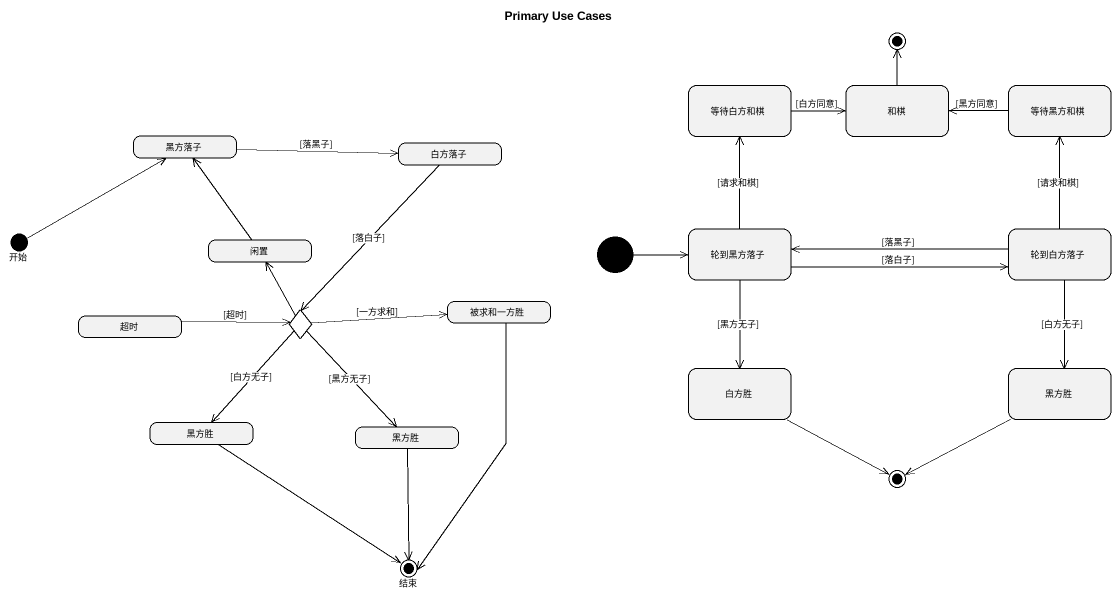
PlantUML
@startuml
title Primary Use Cases
hide empty description
state final1 <<end>>
state 等待白方和棋
state 和棋
state 等待黑方和棋
state 黑方落子
state 白方落子
state 开始 <<start>>
state 轮到黑方落子
state 轮到白方落子
state 闲置
state initial1 <<start>>
state choice1 <<choice>>
state 被求和一方胜
state 超时
state 白方胜
state 黑方胜
state "黑方胜" as 黑方胜_2
state "黑方胜" as 黑方胜_3
state final2 <<end>>
state 结束 <<end>>
等待白方和棋 -right-> 和棋 : [白方同意]
和棋 -up-> final1
等待黑方和棋 -left-> 和棋 : [黑方同意]
黑方落子 -right-> 白方落子 : [落黑子]
白方落子 --> choice1 : [落白子]
开始 -right-> 黑方落子
轮到黑方落子 -up-> 等待白方和棋 : [请求和棋]
轮到黑方落子 -right-> 轮到白方落子 : [落白子]
轮到黑方落子 --> 白方胜 : [黑方无子]
轮到白方落子 -up-> 等待黑方和棋 : [请求和棋]
轮到白方落子 -left-> 轮到黑方落子 : [落黑子]
轮到白方落子 --> 黑方胜 : [白方无子]
闲置 -up-> 黑方落子
initial1 -right-> 轮到黑方落子
choice1 -up-> 闲置
choice1 -right-> 被求和一方胜 : [一方求和]
choice1 --> 黑方胜_2 : [白方无子]
choice1 --> 黑方胜_3 : [黑方无子]
被求和一方胜 --> 结束
超时 -right-> choice1 : [超时]
白方胜 -right-> final2
黑方胜 -left-> final2
黑方胜_2 --> 结束
黑方胜_3 --> 结束
@enduml
